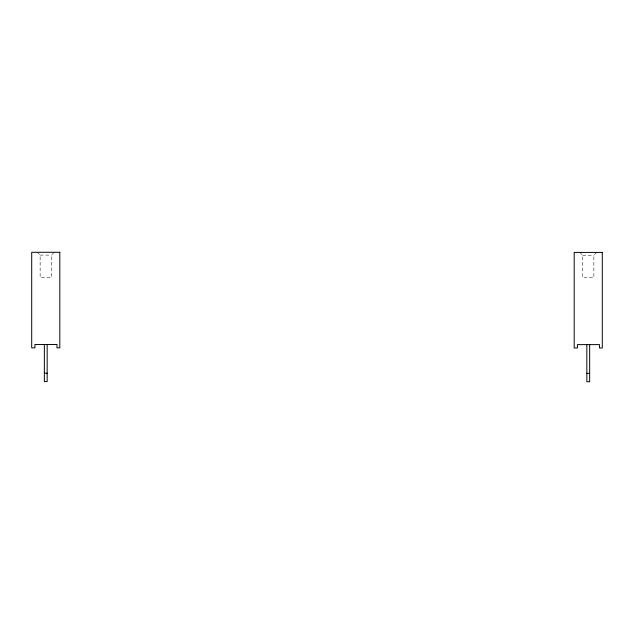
<?xml version="1.0" encoding="UTF-8"?>
<svg xmlns="http://www.w3.org/2000/svg" width="634" height="634" viewBox="0 0 634 634"><rect width="100%" height="100%" fill="white"/><g stroke="black" fill="none" stroke-linecap="round" stroke-linejoin="round"><path stroke-width="0.48" stroke-dasharray="3.17 2.38" d="M37.319 252.277L40.132 255.09L40.132 277.581L51.378 277.581L51.378 255.09L54.191 252.277M579.809 252.411L582.622 255.225L582.622 277.708L593.868 277.708L593.868 255.225L596.681 252.411M40.132 255.09L51.378 255.09M582.622 255.225L593.868 255.225"/><path stroke-width="0.95" d="M44.348 373.196L47.162 373.196M586.838 373.331L589.652 373.331M589.652 344.611L589.652 381.723L586.838 381.723L586.838 344.611M47.162 344.484L47.162 381.589L44.348 381.589L44.348 344.484M59.81 252.277L31.7 252.277L31.7 347.86L34.918 347.86L34.918 344.484L56.997 344.484L56.997 347.86L59.81 347.86L59.81 252.277M602.3 252.411L574.19 252.411L574.19 347.987L577.408 347.987L577.408 344.611L599.487 344.611L599.487 347.987L602.3 347.987L602.3 252.411"/></g></svg>
